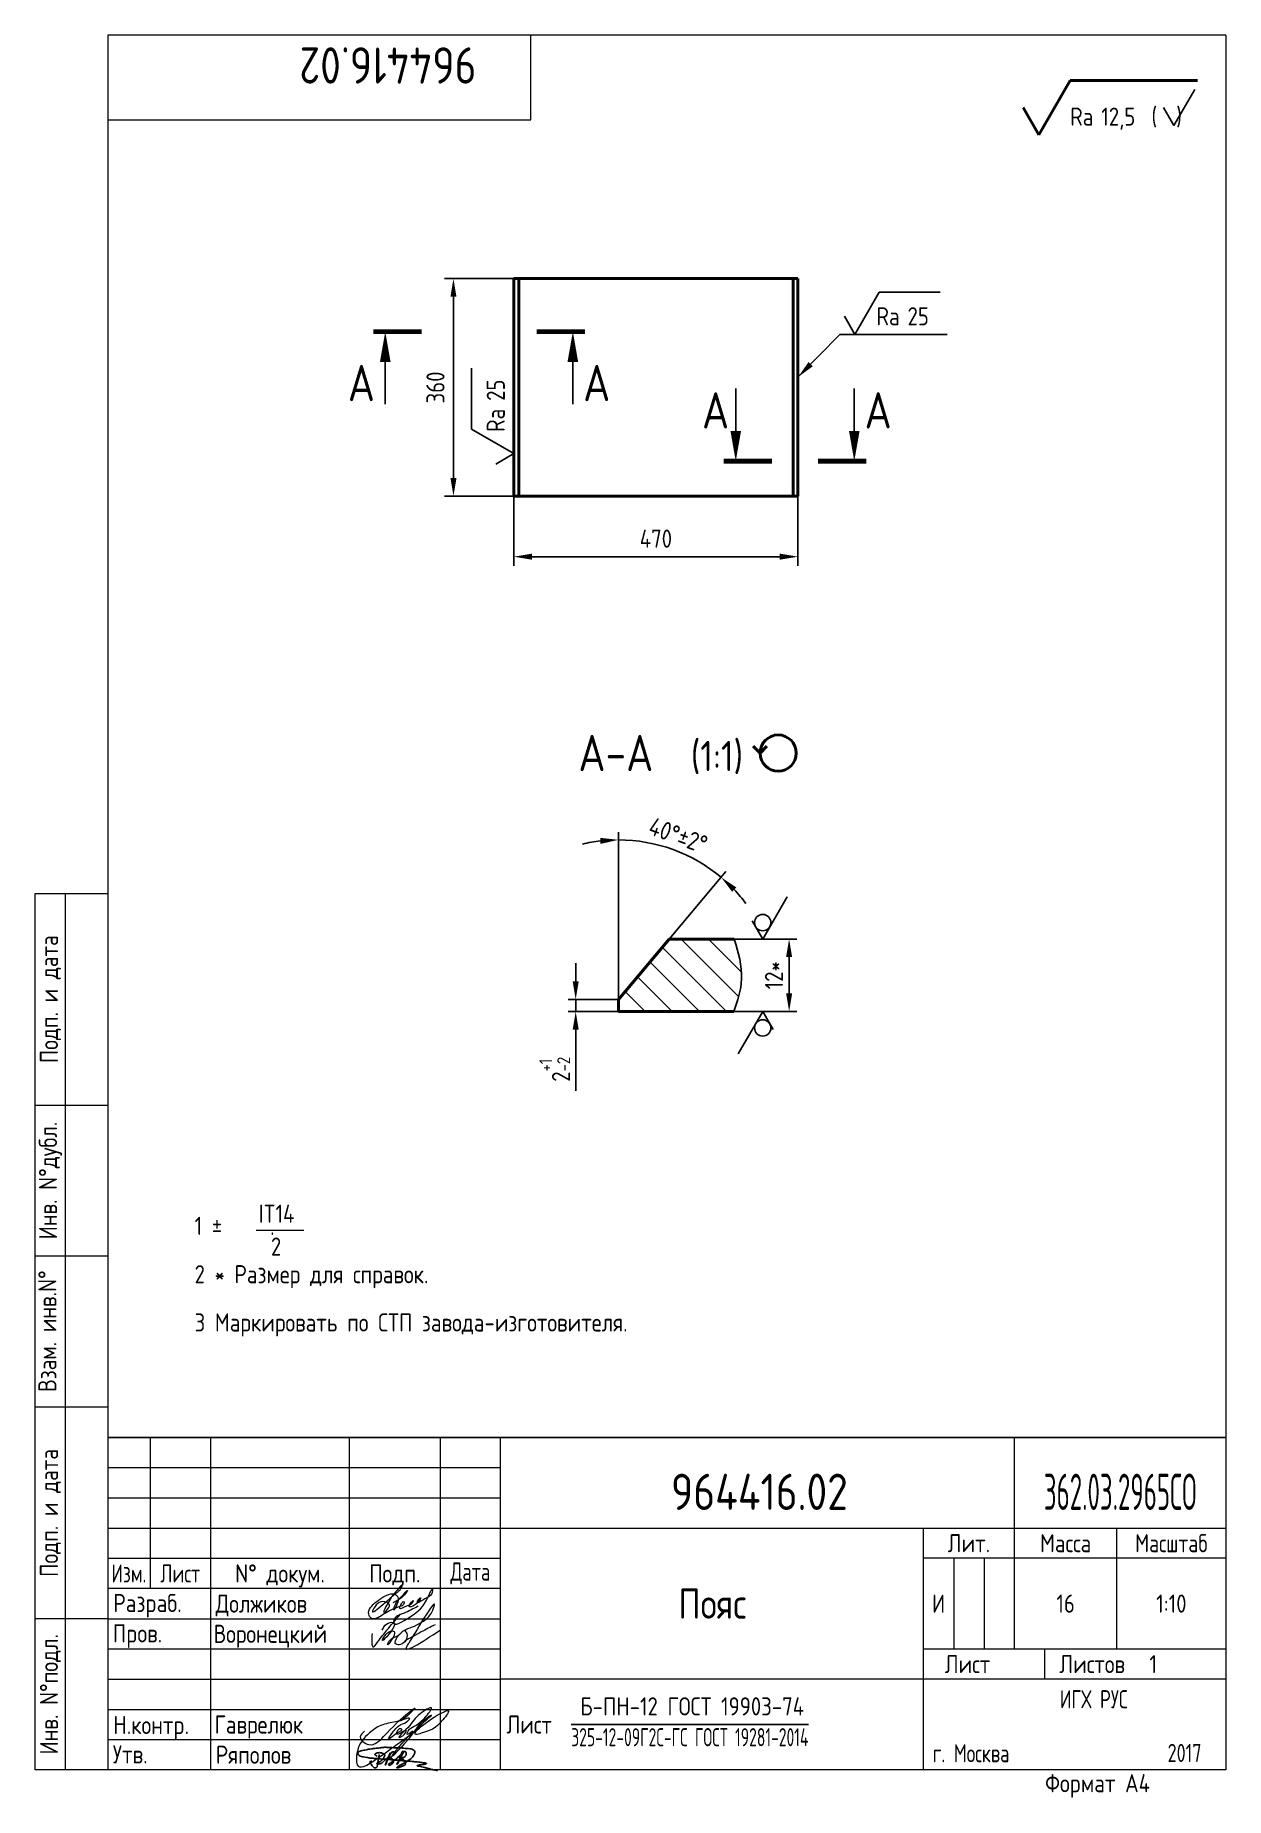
# Paper-space layout 'A4_MCad' of a CAD drawing. Header units: millimetres. Extents: x 12 to 209, y 0 to 292.
# The model-space entities are those that its viewports show. They can reach past a viewport. Long polylines and large blocks are cut down to what shows.
import ezdxf
from ezdxf.enums import TextEntityAlignment as Align

# ---------------------------------------------------------------- set-up
doc = ezdxf.new("R2010")
doc.units = ezdxf.units.MM
for name, color, linetype in [('Bord', 1, 'Continuous'), ('DIM', 7, 'Continuous'), ('HATCH', 2, 'Continuous'), ('Text', 3, 'Continuous'), ('Textb', 6, 'Continuous'), ('VPORTI', 7, 'Continuous')]:
    doc.layers.add(name, color=color, linetype=linetype)
doc.layers.add('Cont', color=6, linetype='Continuous', lineweight=40)
doc.layers.get('VPORTI').off()
doc.styles.add('Style1', font='romans.shx', dxfattribs={"width": 0.8})
doc.dimstyles.new('Lin', dxfattribs={"dimtxt": 3, "dimasz": 3, "dimexe": 1.25, "dimexo": 0, "dimgap": 1, "dimtad": 1, "dimdec": 3, "dimtxsty": 'Style1', "dimcen": 2.5, "dimclrt": 3, "dimadec": 0, "dimazin": 0, "dimtfac": 1, "dimtdec": 3, "dimtmove": 0, "dimatfit": 3, "dimldrblk": 'DOT', "dimfxl": 1, "dimarcsym": 0})
doc.dimstyles.new('LIN10', dxfattribs={"dimscale": 10, "dimtxt": 3, "dimasz": 3, "dimexe": 1.5, "dimexo": 0, "dimgap": 1.48, "dimtad": 1, "dimdec": 0, "dimdsep": 46, "dimtxsty": 'Style1', "dimcen": 0, "dimdle": 2, "dimclrd": 256, "dimclrt": 3, "dimadec": 0, "dimazin": 0, "dimtfac": 0.666667, "dimtdec": 0, "dimtmove": 0, "dimatfit": 3, "dimfxl": 1, "dimtvp": 0.833333, "dimtolj": 1, "dimtzin": 0, "dimarcsym": 0})

# ---------------------------------------------------------------- blocks, each defined once
blk = doc.blocks.new('A4')
at = {"layer": 'Bord', "lineweight": 18}
for p, q in [((20, 55), (85, 55)), ((20, 50), (85, 50)), ((20, 45), (85, 45)), ((160, 40), (160, 25)), ((165, 40), (165, 25)), ((20, 30), (85, 30)), ((20, 25), (85, 25)), ((20, 20), (85, 20)), ((20, 15), (85, 15)), ((20, 10), (85, 10))]:
    blk.add_line(p, q, dxfattribs=at)
at = {"layer": 'Cont', "lineweight": 18}
for p, q in [((205, 292), (20, 292)), ((20, 292), (20, 5)), ((90, 278), (90, 292)), ((205, 292), (205, 5)), ((20, 278), (90, 278)), ((8, 5), (8, 150)), ((8, 150), (20, 150)), ((13, 5), (13, 150)), ((8, 115), (20, 115)), ((20, 90), (8, 90)), ((20, 65), (8, 65)), ((205, 60), (20, 60)), ((20, 60), (205, 60)), ((27, 60), (27, 35)), ((37, 60), (37, 5)), ((60, 5), (60, 60)), ((75, 60), (75, 5)), ((85, 5), (85, 60)), ((170, 60), (170, 25)), ((85, 45), (205, 45)), ((155, 5), (155, 45)), ((187, 25), (187, 45)), ((20, 40), (85, 40)), ((205, 40), (155, 40)), ((85, 35), (20, 35)), ((20, 30), (8, 30)), ((155, 25), (205, 25)), ((175, 25), (175, 20)), ((205, 20), (85, 20)), ((20, 5), (8, 5)), ((205, 5), (20, 5))]:
    blk.add_line(p, q, dxfattribs=at)
at = {"layer": 'Text', "lineweight": 18, "style": 'Style1', "width": 0.8}
for s, p in [('Подп. и дата', (10.5, 132.5)), ('Инв. N%%dдубл.', (10.5, 102.5)), ('Взам. инв.N%%d ', (10, 78.38)), ('Подп. и дата', (10.5, 47.5)), ('Инв. N%%dподл.', (10.5, 17.5))]:
    blk.add_text(s, height=3, rotation=90, dxfattribs=at).set_placement(p, align=Align.MIDDLE)
at = {"layer": 'Text', "lineweight": 18, "style": 'Style1'}
for s, width, p in [('Лит.', 0.8, (162.5, 42.5)), ('Масса', 0.8, (178.5, 42.5)), ('Масштаб', 0.75, (196, 42.5)), ('Изм.', 0.7, (23.5, 37.5)), ('Лист', 0.7, (32, 37.5)), ('N%%d докум.', 0.8, (48.5, 37.5)), ('Подп.', 0.8, (67.5, 37.5)), ('Лист', 0.8, (162.27, 22.5)), ('Листов', 0.8, (182.9, 22.5))]:
    blk.add_text(s, height=3, dxfattribs=dict(at, width=width)).set_placement(p, align=Align.MIDDLE_CENTER)
at = {"layer": 'Text', "lineweight": 18, "style": 'Style1', "width": 0.7}
for s, p in [('Дата', (80, 37.5)), ('ИГХ РУС', (183.17, 16.69))]:
    blk.add_text(s, height=3, dxfattribs=at).set_placement(p, align=Align.MIDDLE)
at = {"layer": 'Text', "lineweight": 18, "style": 'Style1'}
for s, width, p in [('Разpаб.', 0.8, (20.92, 31.1)), ('Пpов.', 0.8, (20.84, 26.08)), ('Н.контp.', 0.8, (20.92, 10.92)), ('Утв.', 0.8, (20.84, 6.06)), ('г. Москва', 0.7, (156.52, 6.25)), ('Фоpмат А4', 0.8, (175.11, 1.29))]:
    blk.add_text(s, height=3, dxfattribs=dict(at, width=width)).set_placement(p)
for tag, p, width in [('ФИО', (39, 31), 0.8), ('ФИО', (39, 26), 0.8), ('ГОСТ_СОРТАМЕНТА', (98.19, 14), 0.8), ('ФИО', (39, 11), 0.8), ('ФИО', (39, 6), 0.8), ('200', (192.85, 6.29), 0.7)]:
    blk.add_attdef(tag, p, '', height=3, dxfattribs=dict(at, width=width))
at = {"layer": 'Text', "lineweight": 18, "style": 'Style1', "width": 0.8}
for tag, p in [('И', (157.49, 32.5)), ('700', (178.5, 32.5)), ('1:20', (196, 32.5))]:
    blk.add_attdef(tag, text='', height=3, dxfattribs=at).set_placement(p, align=Align.MIDDLE)
blk.add_attdef('Сборочный_чертеж', text='', height=3, dxfattribs=at).set_placement((120, 21.3), align=Align.CENTER)
for tag, p in [('1', (171.12, 22.5)), ('2', (193, 22.5))]:
    blk.add_attdef(tag, text='', height=3, dxfattribs=at).set_placement(p, align=Align.MIDDLE_CENTER)
blk.add_attdef('ЛИСТ', text='', height=3, dxfattribs=at).set_placement((85.99, 12.5), align=Align.MIDDLE_LEFT)
at = {"layer": 'Text', "lineweight": 18, "style": 'Style1', "width": 0.7}
blk.add_attdef('%%OГОСТ_ТЕХ._ТРЕБОВАНИЙ', text='', height=3, dxfattribs=at).set_placement((98.19, 8), align=Align.BOTTOM_LEFT)
at = {"layer": 'Textb', "lineweight": 18, "style": 'Style1', "width": 0.8}
blk.add_attdef('1234567', (81, 290), '', height=6, rotation=180, dxfattribs=at)
blk.add_attdef('1234567', (123.4, 48), '', height=6, dxfattribs=at)
for tag, height, p in [('123ХЯ', 6, (183.62, 48)), ('НАИМЕНОВАНИЕ', 5, (120, 30))]:
    blk.add_attdef(tag, text='', height=height, dxfattribs=at).set_placement(p, align=Align.CENTER)
blk = doc.blocks.new('A$C314368CF')
at = {"layer": 'Text'}
for q in [(7.18, 6), (1.98, 3)]:
    blk.add_line((3.72, 0), q, dxfattribs=at)
at = {"layer": 'Text', "style": 'Style1', "width": 0.8}
blk.add_text('(  )', height=3, dxfattribs=at).set_placement((0, 0))
blk = doc.blocks.new('sherISO_18')
at = {"layer": 'Cont'}
for p, q in [((-30.94, -16.46), (-25.74, -7.46)), ((-25.74, -7.46), (-4.67, -7.46)), ((-30.94, -16.46), (-33.54, -11.96))]:
    blk.add_line(p, q, dxfattribs=at)
blk.add_blockref('A$C314368CF', (-12.3, -14.96))
at = {"layer": 'Textb', "style": 'Style1', "width": 0.8}
blk.add_text('Ra', height=3, dxfattribs=at).set_placement((-25.74, -14.96))
blk.add_attdef('12,5', (-20.6, -14.96), '', height=3, dxfattribs=at)
blk = doc.blocks.new('A$C63F45750')
at = {"layer": 'Text'}
for points, knots in [([(3.17, 2.37), (3.12, 2.38), (3.04, 2.41), (2.94, 2.5), (2.85, 2.57), (2.79, 2.69), (2.87, 2.77), (2.99, 2.84), (3.16, 2.89), (3.36, 2.93), (3.6, 2.95), (3.82, 2.92), (4.05, 2.87), (4.25, 2.78), (4.45, 2.63), (4.46, 2.42), (4.38, 2.26), (4.28, 2.1), (4.17, 1.94), (4.03, 1.78), (3.89, 1.62), (3.75, 1.52), (3.63, 1.43), (3.49, 1.36), (3.35, 1.3), (3.24, 1.25), (3.16, 1.21), (3.12, 1.15), (3.19, 1.1), (3.27, 1.09), (3.4, 1.07), (3.55, 1.07), (3.72, 1.12), (3.92, 1.19), (4.1, 1.34), (4.26, 1.51), (4.44, 1.65), (4.59, 1.81), (4.74, 1.93), (4.84, 2.04), (4.93, 2.14), (5.07, 2.29), (5.19, 2.53), (5.28, 2.68), (5.35, 2.96), (5.23, 2.66), (5.2, 2.44), (5.04, 2.09), (4.95, 1.81), (4.86, 1.57), (4.75, 1.31), (4.67, 1.12), (4.46, 0.78), (4.62, 1.17), (4.71, 1.45), (4.88, 1.74), (5.01, 2), (5.08, 2.19), (5.19, 2.4), (5.32, 2.58), (5.4, 2.75), (5.52, 2.89), (5.65, 3.04), (5.85, 3.1), (6.02, 3.03), (6.08, 2.87), (6.03, 2.7), (5.9, 2.51), (5.7, 2.37), (5.55, 2.23), (5.4, 2.17), (5.31, 2.12), (5.12, 2.09), (5.35, 2.07), (5.48, 2), (5.64, 1.93), (5.75, 1.8), (5.85, 1.67), (5.89, 1.54), (5.89, 1.37), (5.8, 1.2), (5.63, 1.06), (5.41, 0.94), (5.23, 0.86), (5.02, 0.92), (5.13, 1.1), (5.28, 1.16), (5.44, 1.27), (5.61, 1.36), (5.74, 1.46), (5.86, 1.53), (5.95, 1.61), (6.05, 1.69), (6.15, 1.77), (6.28, 1.87), (6.46, 2.02), (6.65, 2.19), (6.83, 2.37), (6.98, 2.49), (7.11, 2.61), (7.2, 2.74), (7.32, 2.84), (7.42, 2.97), (7.48, 3.08), (7.48, 3.27), (7.34, 3.08), (7.28, 2.94), (7.18, 2.69), (7.1, 2.46), (7, 2.22), (6.93, 1.98), (6.83, 1.78), (6.73, 1.55), (6.67, 1.34), (6.6, 1.14), (6.56, 1.03), (6.39, 0.99), (6.62, 1.33), (6.75, 1.54), (6.93, 1.87), (7.05, 2.08), (7.18, 2.32), (7.33, 2.6), (7.47, 2.89), (7.6, 3.07), (7.79, 3.18), (7.95, 3.01), (8, 2.81), (7.99, 2.62), (7.94, 2.46), (7.83, 2.33), (7.69, 2.22), (7.53, 2.11), (7.37, 2.03), (7.21, 1.99), (7.11, 1.97), (6.89, 1.98), (7.07, 1.94), (7.15, 1.9), (7.27, 1.88), (7.39, 1.84), (7.52, 1.81), (7.62, 1.72), (7.7, 1.62), (7.78, 1.51), (7.83, 1.39), (7.87, 1.26), (7.88, 1.13), (7.86, 0.99), (7.75, 0.88), (7.6, 0.77), (7.4, 0.73), (7.19, 0.66), (6.97, 0.55), (6.71, 0.48), (6.57, 0.44), (6.42, 0.42), (6.52, 0.58), (6.61, 0.64), (6.81, 0.78), (7.06, 0.89), (7.33, 1.04), (7.55, 1.16), (7.7, 1.24), (7.84, 1.32), (7.99, 1.43), (8.21, 1.58), (8.48, 1.76), (8.74, 1.95), (8.97, 2.12), (9.1, 2.29), (9.23, 2.44), (9.3, 2.6), (9.37, 2.74), (9.42, 2.92), (9.45, 3.13), (9.21, 3.48), (8.67, 3.59), (8.09, 3.63), (7.57, 3.66), (7.06, 3.74), (6.57, 3.75), (6.09, 3.74), (5.67, 3.78), (5.28, 3.78), (4.96, 3.81), (4.65, 3.83), (4.31, 3.82), (3.97, 3.79), (3.61, 3.74), (3.22, 3.67), (2.86, 3.66), (2.53, 3.61), (2.18, 3.52), (1.78, 3.54), (1.38, 3.37), (0.96, 3.35), (0.58, 3.24), (0.25, 3.19), (0.03, 3.06), (-0.03, 2.83), (0.02, 2.6), (0.26, 2.38), (0.59, 2.33), (1, 2.2), (1.48, 2.15), (1.93, 2.05), (2.35, 2.02), (2.72, 2.01), (3.11, 1.94), (3.68, 1.94), (4.25, 1.83), (4.91, 1.87), (5.53, 1.76), (6.13, 1.72), (6.73, 1.71), (7.32, 1.62), (7.99, 1.55), (8.64, 1.54), (9.16, 1.46), (9.61, 1.42), (10.03, 1.4), (10.41, 1.32), (10.73, 1.29), (11.01, 1.24), (11.18, 1.23), (11.42, 1.14), (11.18, 1.06), (11.01, 1.03), (10.71, 0.98), (10.37, 0.92), (10.1, 0.91), (9.65, 0.75), (10.22, 0.67), (10.54, 0.59), (11.08, 0.47), (11.61, 0.35), (12.17, 0.15), (12.64, 0.08), (12.98, 0.03), (13.11, 0.01), (13.18, 0)], [0, 0, 0, 0, 0.153866, 0.270441, 0.388867, 0.510533, 0.592156, 0.71333, 0.90842, 1.11344, 1.349254, 1.61246, 1.782219, 2.047249, 2.291879, 2.451528, 2.651081, 2.806158, 3.017979, 3.227348, 3.462381, 3.633009, 3.75766, 3.920516, 4.080796, 4.214529, 4.291786, 4.349969, 4.397594, 4.50822, 4.594826, 4.799244, 4.954392, 5.128468, 5.437537, 5.632649, 5.842485, 6.094987, 6.293219, 6.410959, 6.551192, 6.687808, 7.022147, 7.294342, 7.425356, 7.52079, 7.946481, 8.313051, 8.59833, 8.833695, 9.090496, 9.427695, 9.601191, 9.883219, 10.093306, 10.673943, 10.798776, 10.974628, 11.287247, 11.486184, 11.648652, 11.848902, 12.027194, 12.25348, 12.40059, 12.537783, 12.716293, 12.91523, 13.208551, 13.438489, 13.549668, 13.67779, 13.77127, 13.930001, 14.029091, 14.272112, 14.434836, 14.547084, 14.739051, 14.830983, 15.061241, 15.268922, 15.500489, 15.788979, 15.879568, 16.024283, 16.221854, 16.418714, 16.593102, 16.783247, 16.91018, 17.018213, 17.135263, 17.278205, 17.430482, 17.620087, 17.979626, 18.191789, 18.388716, 18.565718, 18.714854, 18.857929, 19.039974, 19.171375, 19.283034, 19.400085, 19.618058, 19.882245, 20.150781, 20.377854, 20.649532, 20.89723, 21.042543, 21.40016, 21.557817, 21.667145, 21.752781, 21.926256, 22.412297, 22.813145, 22.961412, 23.171289, 23.607257, 23.940428, 24.110007, 24.291214, 24.48084, 24.697609, 24.904078, 25.034245, 25.218018, 25.407651, 25.573473, 25.787447, 25.930292, 26.051316, 26.18846, 26.285312, 26.406799, 26.52425, 26.630463, 26.793722, 26.898606, 27.029313, 27.171012, 27.314101, 27.419918, 27.580557, 27.709367, 27.829268, 28.024364, 28.266961, 28.41242, 28.705761, 28.989137, 29.187748, 29.233768, 29.332802, 29.529535, 29.667094, 30.039923, 30.332117, 30.61061, 30.769982, 30.856778, 31.109923, 31.313488, 31.656425, 32.066331, 32.296628, 32.49714, 32.710276, 32.891468, 33.014834, 33.177747, 33.444503, 33.618009, 34.409008, 34.914636, 35.419802, 35.95397, 36.458179, 36.88069, 37.388403, 37.738353, 38.034261, 38.353468, 38.693154, 39.037638, 39.391136, 39.787481, 40.203773, 40.488977, 40.784975, 41.26625, 41.668005, 42.070065, 42.499388, 42.869834, 43.079573, 43.213439, 43.554591, 43.717296, 44.153724, 44.506336, 45.019111, 45.587859, 45.90191, 46.270392, 46.703958, 47.093115, 47.952647, 48.44014, 49.079253, 49.808223, 50.268654, 50.851051, 51.604831, 52.298429, 52.776925, 53.1907, 53.661988, 54.042386, 54.348524, 54.616841, 54.853814, 54.983777, 55.126096, 55.333328, 55.613101, 56.008732, 56.315809, 56.59982, 56.87931, 57.399251, 57.889617, 58.432507, 59.066698, 59.660314, 59.862668, 60.07277, 60.07277, 60.07277, 60.07277]), ([(2.31, 1.53), (2.26, 1.52), (2.17, 1.51), (2.06, 1.48), (1.93, 1.38), (2.07, 1.25), (2.14, 1.11), (2.26, 0.93), (2.39, 0.72), (2.57, 0.54), (2.71, 0.44), (2.86, 0.4), (3.02, 0.43), (3.14, 0.54), (3.21, 0.79), (3.25, 1.07), (3.31, 1.4), (3.35, 1.67), (3.38, 1.92), (3.47, 2.19), (3.5, 2.43), (3.54, 2.59), (3.56, 2.64)], [0, 0, 0, 0, 0.15847, 0.269731, 0.363591, 0.555514, 0.688037, 0.848606, 1.204359, 1.433632, 1.58673, 1.729549, 1.880686, 2.057874, 2.19169, 2.63505, 2.928153, 3.184121, 3.441863, 3.696117, 4.025873, 4.178055, 4.178055, 4.178055, 4.178055])]:
    blk.add_open_spline(points, degree=3, knots=knots, dxfattribs=at)
blk = doc.blocks.new('*D4')
at = {"layer": 'Defpoints', "color": 0, "transparency": 16777216}
for p in [(-74.51, -152.7), (-81.59, -154.7), (-74.51, -154.7)]:
    blk.add_point(p, dxfattribs=at)
at = {"layer": 'DIM', "color": 0, "lineweight": -2, "transparency": 16777216}
for p, q in [((-81.59, -149.7), (-81.59, -146.7)), ((-74.51, -152.7), (-82.84, -152.7)), ((-81.59, -152.7), (-81.59, -154.7)), ((-74.51, -154.7), (-82.84, -154.7)), ((-81.59, -157.7), (-81.59, -167.8))]:
    blk.add_line(p, q, dxfattribs=at)
at = {"layer": 'DIM', "color": 0, "transparency": 16777216}
for points in [[(-82.09, -149.7), (-81.09, -149.7), (-81.59, -152.7)], [(-82.09, -157.7), (-81.09, -157.7), (-81.59, -154.7)]]:
    blk.add_solid(points, dxfattribs=at)
at = {"layer": 'DIM', "color": 3, "transparency": 16777216, "insert": (-85.07, -164.25), "char_height": 3, "attachment_point": 5, "rotation": 90, "style": 'Style1'}
blk.add_mtext('2{}{\\H0.71x;\\C3;\\S+1^ -2;}', dxfattribs=at)
blk = doc.blocks.new('_Dot')
at = {"color": 0, "linetype": 'ByBlock', "lineweight": -2}
blk.add_line((-0.5, 0), (-1, 0), dxfattribs=at)
at = {"color": 0, "linetype": 'ByBlock', "const_width": 0.5}
blk.add_lwpolyline([(-0.25, 0, 1), (0.25, 0, 1)], format="xyb", close=True, dxfattribs=at)
blk = doc.blocks.new('*D5')
at = {"layer": 'Defpoints', "color": 0, "transparency": 16777216}
for p in [(-56.26, -142.7), (-46.27, -142.7), (-56.26, -154.7)]:
    blk.add_point(p, dxfattribs=at)
at = {"layer": 'DIM', "color": 0, "lineweight": -2, "transparency": 16777216}
for p, q in [((-56.26, -142.7), (-45.02, -142.7)), ((-46.27, -151.7), (-46.27, -145.7)), ((-56.26, -154.7), (-45.02, -154.7))]:
    blk.add_line(p, q, dxfattribs=at)
at = {"layer": 'DIM', "color": 0, "transparency": 16777216}
for points in [[(-46.77, -145.7), (-45.77, -145.7), (-46.27, -142.7)], [(-46.77, -151.7), (-45.77, -151.7), (-46.27, -154.7)]]:
    blk.add_solid(points, dxfattribs=at)
at = {"layer": 'DIM', "color": 3, "transparency": 16777216, "insert": (-48.77, -148.7), "char_height": 3, "attachment_point": 5, "rotation": 90, "style": 'Style1'}
blk.add_mtext('12*', dxfattribs=at)
blk = doc.blocks.new('*D6')
at = {"layer": 'Defpoints', "color": 0, "transparency": 16777216}
for p in [(-62.66, -129.1), (-66.12, -142.7), (-74.51, -152.7), (-74.51, -152.7), (-74.51, -154.7)]:
    blk.add_point(p, dxfattribs=at)
at = {"layer": 'DIM', "color": 0, "lineweight": -2, "transparency": 16777216}
for p, q in [((-74.51, -152.7), (-74.51, -125.04)), ((-66.12, -142.7), (-56.73, -131.51))]:
    blk.add_line(p, q, dxfattribs=at)
for start, end in [(96.5133, 103.0265), (50, 90), (36.9735, 43.4867)]:
    blk.add_arc((-74.51, -152.7), 26.4, start, end, dxfattribs=at)
at = {"layer": 'DIM', "color": 0, "transparency": 16777216}
for points in [[(-77.53, -125.96), (-77.48, -126.96), (-74.51, -126.29)], [(-55.69, -134.89), (-55.01, -134.16), (-57.54, -132.47)]]:
    blk.add_solid(points, dxfattribs=at)
at = {"layer": 'DIM', "color": 3, "transparency": 16777216, "insert": (-64.62, -125.54), "char_height": 3, "attachment_point": 5, "rotation": 340, "style": 'Style1'}
blk.add_mtext('40°%%p2%%d', dxfattribs=at)
blk = doc.blocks.new('1')
at = {"layer": 'Cont'}
for q in [(0.14, 4.02), (2.4, 4.02)]:
    blk.add_line((1.27, 2.88), q, dxfattribs=at)
blk.add_circle((4.27, 2.88), 3, dxfattribs=at)
blk = doc.blocks.new('ZNAK04')
at = {"layer": 'Cont'}
blk.add_blockref('1', (30.27, 0.21), dxfattribs=at)
at = {"layer": 'Textb', "style": 'Style1', "width": 0.8}
for tag, height, p in [('А-А', 6, (13.88, 0.1)), ('SC', 5, (28.73, 0.1))]:
    blk.add_attdef(tag, text='', height=height, dxfattribs=at).set_placement(p, align=Align.RIGHT)
blk.add_attdef('45%%D(1)', (38.24, 0.1), '', height=5, dxfattribs=at)
blk = doc.blocks.new('*D13')
at = {"layer": 'Defpoints', "color": 0, "transparency": 16777216}
for p in [(520.36, -81.31), (990.36, -81.31), (990.36, -181.31)]:
    blk.add_point(p, dxfattribs=at)
at = {"layer": 'DIM', "color": 0, "lineweight": -2, "transparency": 16777216}
for p, q in [((520.36, -81.31), (520.36, -196.31)), ((990.36, -81.31), (990.36, -196.31))]:
    blk.add_line(p, q, dxfattribs=at)
at = {"layer": 'DIM', "lineweight": -2, "transparency": 16777216}
blk.add_line((550.36, -181.31), (960.36, -181.31), dxfattribs=at)
at = {"layer": 'DIM', "transparency": 16777216}
for points in [[(550.36, -176.31), (550.36, -186.31), (520.36, -181.31)], [(960.36, -176.31), (960.36, -186.31), (990.36, -181.31)]]:
    blk.add_solid(points, dxfattribs=at)
at = {"layer": 'DIM', "color": 3, "transparency": 16777216, "insert": (755.36, -151.51), "char_height": 30, "attachment_point": 5, "style": 'Style1'}
blk.add_mtext('\\A1;470', dxfattribs=at)
blk = doc.blocks.new('*D14')
at = {"layer": 'Defpoints', "color": 0, "transparency": 16777216}
for p in [(420.36, 278.69), (520.36, 278.69), (520.36, -81.31)]:
    blk.add_point(p, dxfattribs=at)
at = {"layer": 'DIM', "color": 0, "lineweight": -2, "transparency": 16777216}
for p, q in [((520.36, 278.69), (405.36, 278.69)), ((520.36, -81.31), (405.36, -81.31))]:
    blk.add_line(p, q, dxfattribs=at)
at = {"layer": 'DIM', "lineweight": -2, "transparency": 16777216}
blk.add_line((420.36, -51.31), (420.36, 248.69), dxfattribs=at)
at = {"layer": 'DIM', "transparency": 16777216}
for points in [[(415.36, 248.69), (425.36, 248.69), (420.36, 278.69)], [(415.36, -51.31), (425.36, -51.31), (420.36, -81.31)]]:
    blk.add_solid(points, dxfattribs=at)
at = {"layer": 'DIM', "color": 3, "transparency": 16777216, "insert": (390.56, 98.69), "char_height": 30, "attachment_point": 5, "rotation": 90, "style": 'Style1'}
blk.add_mtext('\\A1;360', dxfattribs=at)
blk = doc.blocks.new('sherISO_03')
at = {"layer": 'Text'}
blk.add_line((4.041, 7), (14.122, 7), dxfattribs=at)
blk.add_lwpolyline([(-1.732, 3), (0, 0), (4.041, 7)], dxfattribs=at)
at = {"layer": 'Text', "style": 'Style1', "width": 0.8}
blk.add_text('Ra', height=3, dxfattribs=at).set_placement((3.584, 1.5))
blk.add_attdef('6,3', (8.727, 1.5), '', height=3, dxfattribs=at)
blk = doc.blocks.new('razrez05')
at = {"layer": 'Text'}
blk.add_lwpolyline([(0, 0, 0, 1.76, 0), (0, -5, 1.76, 1.76, 0)], format="xyseb", dxfattribs=at)
at = {"layer": 'Text', "const_width": 0.8}
blk.add_lwpolyline([(-1.997, 0), (6.003, 0)], dxfattribs=at)
at = {"layer": 'Text'}
blk.add_lwpolyline([(0, -12), (0, -5)], dxfattribs=at)
at = {"layer": 'Textb', "style": 'Style1', "width": 0.8}
blk.add_attdef('А', text='', height=6, dxfattribs=at).set_placement((-1.7, -11.499, 39), align=Align.RIGHT)
blk = doc.blocks.new('razrez06')
at = {"layer": 'Text'}
blk.add_lwpolyline([(0, 0, 0, 1.76, 0), (0, -5, 1.76, 1.76, 0)], format="xyseb", dxfattribs=at)
at = {"layer": 'Text', "const_width": 0.8}
blk.add_lwpolyline([(1.997, 0), (-6.003, 0)], dxfattribs=at)
at = {"layer": 'Text'}
blk.add_lwpolyline([(0, -12), (0, -5)], dxfattribs=at)
at = {"layer": 'Textb', "style": 'Style1', "width": 0.8}
blk.add_attdef('А', (1.7, -11.5), '', height=6, dxfattribs=at)
blk = doc.blocks.new('razrez07')
at = {"layer": 'Text'}
blk.add_lwpolyline([(0, 12), (0, 5)], dxfattribs=at)
blk.add_lwpolyline([(0, 0, 0, 1.76, 0), (0, 5, 1.76, 1.76, 0)], format="xyseb", dxfattribs=at)
at = {"layer": 'Text', "const_width": 0.8}
blk.add_lwpolyline([(-1.997, 0), (6.003, 0)], dxfattribs=at)
at = {"layer": 'Textb', "style": 'Style1', "width": 0.8}
blk.add_attdef('А', (-5.586, 5.4), '', height=6, dxfattribs=at)
blk = doc.blocks.new('razrez08')
at = {"layer": 'Text'}
blk.add_lwpolyline([(0, 12), (0, 5)], dxfattribs=at)
blk.add_lwpolyline([(0, 0, 0, 1.76, 0), (0, 5, 1.76, 1.76, 0)], format="xyseb", dxfattribs=at)
at = {"layer": 'Text', "const_width": 0.8}
blk.add_lwpolyline([(1.997, 0), (-6.003, 0)], dxfattribs=at)
at = {"layer": 'Textb', "style": 'Style1', "width": 0.8}
blk.add_attdef('А', (1.7, 5.4), '', height=6, dxfattribs=at)
blk = doc.blocks.new('sherISO_09')
at = {"layer": 'Text'}
for q in [(4.04, 7), (-1.73, 3)]:
    blk.add_line((0, 0), q, dxfattribs=at)
blk.add_circle((0, 2.71), 1.35, dxfattribs=at)

msp = doc.modelspace()

# ---------------------------------------------------------------- hatches: boundary and pattern name
at = {"layer": 'HATCH'}
h = msp.add_hatch(dxfattribs=at)
h.set_pattern_fill('ANSI31', color=256, angle=90)
h.set_pattern_definition([(135, (-220.3, 0), (-2.245064, -2.245064), [])])
edge = h.paths.add_edge_path()
edge.add_line((-66.1173, -142.6965), (-74.5083, -152.6965))
edge.add_line((-74.5083, -152.6965), (-74.5083, -154.6965))
edge.add_line((-74.5083, -154.6965), (-55.4184, -154.6965))
edge.add_spline(control_points=[(-55.4184, -154.6965), (-54.82, -152.9212), (-53.4839, -148.9572), (-54.6889, -144.9236), (-55.3542, -142.6965)], knot_values=[0, 0, 0, 0, 5.49264965, 12.26358991, 12.26358991, 12.26358991, 12.26358991], degree=3, periodic=0)
edge.add_line((-55.3542, -142.6965), (-66.1173, -142.6965))

# ---------------------------------------------------------------- linework, layer by layer
at = {"layer": 'Bord'}
msp.add_open_spline([(-55.3542, -142.6965), (-54.6889, -144.9236), (-53.4839, -148.9572), (-54.82, -152.9212), (-55.4184, -154.6965)], degree=3, knots=[0, 0, 0, 0, 6.77094026, 12.26358991, 12.26358991, 12.26358991, 12.26358991], dxfattribs=at)
at = {"layer": 'Cont'}
for p, q in [((990.3645, 278.695), (520.3645, 278.695)), ((520.3645, 278.695), (520.3645, -81.305)), ((528.3645, 278.695), (528.3645, -81.305)), ((982.3645, 278.695), (982.3645, -81.305)), ((990.3645, 278.695), (990.3645, -81.305)), ((990.3645, -81.305), (520.3645, -81.305)), ((-74.5083, -152.6965), (-66.1173, -142.6965)), ((-66.1173, -142.6965), (-55.3542, -142.6965)), ((-74.5083, -154.6965), (-74.5083, -152.6965)), ((-74.5083, -154.6965), (-55.4184, -154.6965))]:
    msp.add_line(p, q, dxfattribs=at)

# ---------------------------------------------------------------- block references
ref = msp.add_blockref('ZNAK04', (-82.619, -115.021), dxfattribs=at)
ref.add_attrib('А-А', 'А-А', dxfattribs={"layer": 'Textb', "height": 6, "style": 'Style1', "width": 0.8}).set_placement((-68.7397, -114.9211), align=Align.RIGHT)
ref.add_attrib('SC', '(1:1)', dxfattribs={"layer": 'Textb', "height": 5, "style": 'Style1', "width": 0.8}).set_placement((-53.894, -114.9211), align=Align.RIGHT)
at = {"layer": 'DIM', "xscale": 10, "yscale": 10, "zscale": 10}
for name, p, values in [('sherISO_03', (1084.5198, 186.5015), {'6,3': '25'}), ('razrez05', (307.4803, 191.0141), {'А': 'А'}), ('razrez06', (617.9054, 191.0141), {'А': 'А'}), ('razrez07', (887.4606, -23.1842), {'А': 'А'}), ('razrez08', (1083.6126, -23.1842), {'А': 'А'})]:
    msp.add_blockref(name, p, dxfattribs=at).add_auto_attribs(values)
at = {"layer": 'DIM', "xscale": 10, "yscale": 10, "zscale": 10, "rotation": 90}
msp.add_blockref('sherISO_03', (520.3645, -10.7558), dxfattribs=at).add_auto_attribs({'6,3': '25'})
at = {"layer": 'DIM'}
msp.add_blockref('sherISO_09', (-50.6408, -142.6965), dxfattribs=at)
at = {"layer": 'DIM', "rotation": 180}
msp.add_blockref('sherISO_09', (-50.6408, -154.6965), dxfattribs=at)

# ---------------------------------------------------------------- texts
at = {"layer": 'DIM', "color": 3, "insert": (1236.4702, 365.0029), "char_height": 30, "attachment_point": 7, "style": 'Style1'}
msp.add_mtext('\\A1;', dxfattribs=at)

# ---------------------------------------------------------------- dimensions: what is measured, and where the dimension line sits
at = {"layer": 'DIM'}
dim = msp.add_linear_dim(base=(420.3645, 278.695), p1=(520.3645, -81.305), p2=(520.3645, 278.695), angle=90, dimstyle='LIN10', dxfattribs=at)
dim.commit()
dim.dimension.update_dxf_attribs({"geometry": '*D14', "text_midpoint": (390.5645, 98.695)})
dim = msp.add_linear_dim(base=(990.3645, -181.305), p1=(520.3645, -81.305), p2=(990.3645, -81.305), dimstyle='LIN10', dxfattribs=at)
dim.commit()
dim.dimension.update_dxf_attribs({"geometry": '*D13', "text_midpoint": (755.3645, -151.505)})
dim = msp.add_angular_dim_2l(base=(-62.6579, -129.1005), line1=((-74.5083, -154.6965), (-74.5083, -152.6965)), line2=((-74.5083, -152.6965), (-66.1173, -142.6965)), text='<>%%p2%%d', dimstyle='Lin', dxfattribs=at)
dim.commit()
dim.dimension.update_dxf_attribs({"geometry": '*D6', "text_midpoint": (-64.6223, -125.5351)})
dim = msp.add_linear_dim(base=(-46.2676, -142.6965), p1=(-56.2639, -154.6965), p2=(-56.2639, -142.6965), angle=90, text='<>*', dimstyle='Lin', dxfattribs=at)
dim.commit()
dim.dimension.update_dxf_attribs({"geometry": '*D5', "text_midpoint": (-48.7676, -148.6965)})
dim = msp.add_linear_dim(base=(-81.5878, -154.6965), p1=(-74.5083, -152.6965), p2=(-74.5083, -154.6965), angle=90, text='<>{}{\\H0.71x;\\C3;\\S+1^ -2;}', dimstyle='Lin', override={"dimtp": 1, "dimtm": 2, "dimtdec": 3, "dimtzin": 8}, dxfattribs=at)
dim.commit()
dim.dimension.update_dxf_attribs({"geometry": '*D4', "text_midpoint": (-85.0728, -164.2502)})

# ---------------------------------------------------------------- leaders
at = {"layer": 'DIM', "annotation_type": 0, "has_hookline": 1, "hookline_direction": 0}
msp.add_leader([(990.3645, 115.741), (1059.9245, 186.5015), (1221.6702, 186.5015)], dimstyle='LIN10', dxfattribs=at)

psp = doc.layouts.new('A4_MCad')

# ---------------------------------------------------------------- linework, layer by layer
at = {"layer": 'Cont', "lineweight": 18}
psp.add_line((209.43, 292), (209.43, 5), dxfattribs=at)
at = {"layer": 'Text', "lineweight": 18}
psp.add_line((49.01, 94.31), (56.87, 94.31), dxfattribs=at)
for points, knots in [([(75.78, 32.08), (75.02, 31.66), (73.7, 30.94), (71.83, 30.35), (71.51, 28.42), (76.44, 31.53), (76.76, 32.13), (78.18, 35.16), (78.14, 33.72), (77.27, 33.6), (75.07, 32.13), (76.39, 33.88), (75.86, 32.36), (73.33, 31.26), (75.22, 33.43), (74.68, 32.23), (73.95, 32.26), (72.08, 31.01), (73.42, 33.28), (73.54, 32.18), (71.63, 31.74), (70.36, 30.91), (68.22, 29.56), (67.17, 31.29), (68.67, 32.71), (70.08, 33.67), (71.36, 34.31), (72.32, 33.89), (72.73, 32.9), (71.43, 30.59), (72.13, 32.88), (72.73, 33.33), (74.38, 35.14), (73.39, 33.69), (72.66, 33.15), (71.86, 32.75), (71.61, 32.63)], [0, 0, 0, 0, 2.703743, 4.672825, 5.02799, 7.955933, 13.437489, 13.883188, 14.189441, 16.413959, 17.478513, 18.47964, 18.959294, 20.910841, 22.003091, 22.470554, 23.533771, 24.710748, 26.01626, 26.201331, 27.488187, 30.382065, 32.258784, 33.069724, 35.439902, 37.010787, 38.612861, 39.32109, 39.818865, 41.83144, 42.782113, 44.494961, 45.867914, 46.467245, 48.290622, 49.101188, 49.101188, 49.101188, 49.101188]), ([(70.13, 31.3), (70.55, 32.22), (71.09, 33.4), (73.35, 35.97), (72.91, 34.8), (71.4, 33.77), (67.19, 29.66), (68.84, 32.4), (69.83, 33.09), (71.39, 32.4), (70.75, 31.59), (70.23, 30.9), (70.07, 31.17), (70.11, 31.25), (70.13, 31.3)], [0, 0, 0, 0, 4.062617, 5.226919, 5.800291, 6.663227, 11.774431, 12.938639, 14.11351, 15.354081, 16.396133, 16.918576, 17.03251, 17.182794, 17.182794, 17.182794, 17.182794]), ([(69.86, 28.11), (70.02, 28.49), (70.34, 29.24), (72.84, 29.79), (71.03, 27.35), (69.52, 26.01), (70.57, 28.01), (72.71, 28.08), (70.24, 24.78), (71.3, 26.99), (72.47, 26.89), (73.44, 28.39), (74.28, 27.01), (73.44, 25.68), (71.41, 25.67), (72.99, 28.08), (75.4, 28.74), (77.77, 30.03), (79.26, 34.46), (75.48, 27.93), (72.81, 23.79), (76.28, 26.06), (79.42, 28.11)], [0, 0, 0, 0, 1.213353, 2.399709, 5.497648, 5.861317, 7.611627, 8.43806, 10.837371, 11.583123, 13.461301, 14.534506, 15.162086, 17.217848, 17.944717, 20.123775, 21.948027, 26.460707, 27.144718, 34.52243, 35.159468, 41.304292, 41.304292, 41.304292, 41.304292]), ([(68.17, 27.55), (68.13, 27.1), (68.07, 26.44), (68.22, 24.9), (69.56, 26.8), (70.69, 28.23), (72.07, 29.84), (72.87, 30.78)], [0, 0, 0, 0, 1.523947, 2.237958, 3.351836, 5.856423, 9.374056, 9.374056, 9.374056, 9.374056]), ([(78.6, 29), (77.83, 28.61), (76.12, 27.74), (74.44, 26.78), (73.52, 26.26)], [0, 0, 0, 0, 2.587978, 5.77327, 5.77327, 5.77327, 5.77327]), ([(66.91, 11.42), (66.58, 11.11), (65.69, 10.3), (68.08, 8.44), (71.22, 11.7), (72.71, 13.31), (75.6, 15.53), (73.7, 13.45), (72.29, 12.93), (69.59, 12.54), (67.29, 10.88), (65.56, 8.84), (65.41, 4.32), (71.56, 8.69), (75.32, 11.3), (78.6, 14), (81.27, 15.13), (78.95, 11.8), (77.66, 11.48), (74.35, 10.42), (76.62, 12.85), (78.69, 14.57), (75.99, 12.76), (74.89, 10.66), (70.11, 5.54), (72.71, 9.02), (75.82, 12.24), (73.69, 10.44), (74.24, 11.77), (75.41, 12.29), (76.59, 13.15), (78.85, 16), (75.23, 13.89), (74.93, 12.58), (71.89, 9.98), (73.5, 10.68), (74.11, 11.9), (73.05, 11.12), (71.75, 10.59), (72.8, 12.24), (73.16, 11.52), (72.09, 11.06), (70.28, 9.31), (71.77, 11.55), (72.69, 12.5), (73.84, 12.82), (74.8, 13.85), (73.55, 13.37), (72.51, 12.97)], [0, 0, 0, 0, 1.17994, 3.087717, 5.863103, 12.338328, 12.854096, 14.088578, 16.834551, 19.302558, 21.570562, 25.210018, 27.650956, 31.348291, 40.129863, 44.562748, 45.223917, 46.979401, 51.214655, 52.099288, 55.323111, 56.227801, 58.471865, 60.028126, 65.752911, 68.466223, 71.038525, 71.934922, 72.780229, 73.495807, 76.028152, 77.999346, 80.11892, 83.1954, 85.334448, 86.270878, 87.060466, 88.110212, 88.803314, 89.989889, 90.197567, 90.706974, 92.884587, 94.19917, 96.055742, 97.375783, 97.753899, 99.636325, 99.636325, 99.636325, 99.636325])]:
    psp.add_open_spline(points, degree=3, knots=knots, dxfattribs=at)

# ---------------------------------------------------------------- block references
at = {"lineweight": 18}
ref = psp.add_blockref('A4', (4.43, 0), dxfattribs=at)
ref.add_attrib('ФИО', 'Должиков', (42.27, 31), dxfattribs={"layer": 'Text', "height": 3, "style": 'Style1', "width": 0.8})
ref.add_attrib('ФИО', 'Воронецкий', (41.93, 26), dxfattribs={"layer": 'Text', "height": 3, "style": 'Style1', "width": 0.8})
ref.add_attrib('ФИО', 'Гаврелюк', (42.1, 11), dxfattribs={"layer": 'Text', "height": 3, "style": 'Style1', "width": 0.8})
ref.add_attrib('ФИО', 'Ряполов', (42.3, 6), dxfattribs={"layer": 'Text', "height": 3, "style": 'Style1', "width": 0.8})
ref.add_attrib('123ХЯ', '362.03.2965СО', dxfattribs={"layer": 'Textb', "height": 6, "style": 'Style1', "width": 0.48}).set_placement((191.95, 48), align=Align.CENTER)
ref.add_attrib('1234567', '964416.02', (117.63, 48), dxfattribs={"layer": 'Textb', "height": 6, "style": 'Style1', "width": 0.8})
ref.add_attrib('НАИМЕНОВАНИЕ', 'Пояс', dxfattribs={"layer": 'Textb', "height": 5, "style": 'Style1', "width": 0.8}).set_placement((124.43, 30), align=Align.CENTER)
ref.add_attrib('ЛИСТ', 'Лист', dxfattribs={"layer": 'Text', "height": 3, "style": 'Style1', "width": 0.8}).set_placement((90.41, 12.5), align=Align.MIDDLE_LEFT)
ref.add_attrib('ГОСТ_СОРТАМЕНТА', 'Б-ПН-12 ГОСТ 19903-74', (102.62, 14), dxfattribs={"layer": 'Text', "height": 3, "style": 'Style1', "width": 0.8})
ref.add_attrib('%%OГОСТ_ТЕХ._ТРЕБОВАНИЙ', '%%O325-12-09Г2С-ГС ГОСТ 19281-2014', dxfattribs={"layer": 'Text', "height": 3, "style": 'Style1', "width": 0.6}).set_placement((101.12, 8), align=Align.BOTTOM_LEFT)
ref.add_attrib('И', 'И', dxfattribs={"layer": 'Text', "height": 3, "style": 'Style1', "width": 0.8}).set_placement((161.91, 32.5), align=Align.MIDDLE)
ref.add_attrib('700', '16', dxfattribs={"layer": 'Text', "height": 3, "style": 'Style1', "width": 0.8}).set_placement((182.93, 32.5), align=Align.MIDDLE)
ref.add_attrib('1:20', '1:10', dxfattribs={"layer": 'Text', "height": 3, "style": 'Style1', "width": 0.8}).set_placement((200.43, 32.5), align=Align.MIDDLE)
ref.add_attrib('2', '1', dxfattribs={"layer": 'Text', "height": 3, "style": 'Style1', "width": 0.8}).set_placement((197.43, 22.5), align=Align.MIDDLE_CENTER)
ref.add_attrib('200', '2017', (199.8, 6.29), dxfattribs={"layer": 'Text', "height": 3, "style": 'Style1', "width": 0.7})
ref.add_attrib('1234567', '964416.02', (85.43, 290), dxfattribs={"layer": 'Textb', "height": 6, "rotation": 180, "style": 'Style1', "width": 0.8})
at = {"layer": 'Cont', "lineweight": 18}
psp.add_blockref('sherISO_18', (209.43, 292), dxfattribs=at).add_auto_attribs({'12,5': '12,5'})
psp.add_blockref('A$C63F45750', (65.82, 4.9), dxfattribs=at)

# ---------------------------------------------------------------- texts
at = {"layer": 'Text', "lineweight": 18, "style": 'Style1', "width": 0.8}
for s, p in [('1 %%P     .', (38.8, 93.5)), ('IT14', (49.41, 95.52)), ('2', (51.43, 90.08)), ('2 * Размер для справок.', (38.8, 85.5)), ('3 Маркировать по СТП завода-изготовителя.', (38.8, 77.52))]:
    psp.add_text(s, height=3, dxfattribs=at).set_placement(p)

# ---------------------------------------------------------------- viewports
at = {"layer": 'VPORTI'}
psp.add_viewport(center=(114.04, 227.53), size=(117.73, 76.0479), view_center_point=(744.4133, 36.7356), view_height=760.478738, dxfattribs=at)
psp.add_viewport(center=(114.23, 146.42), size=(58.4, 68.065), view_center_point=(-69.2172, -138.7432), view_height=68.06546, status=3, dxfattribs=at)

doc.saveas('drawing.dxf')
